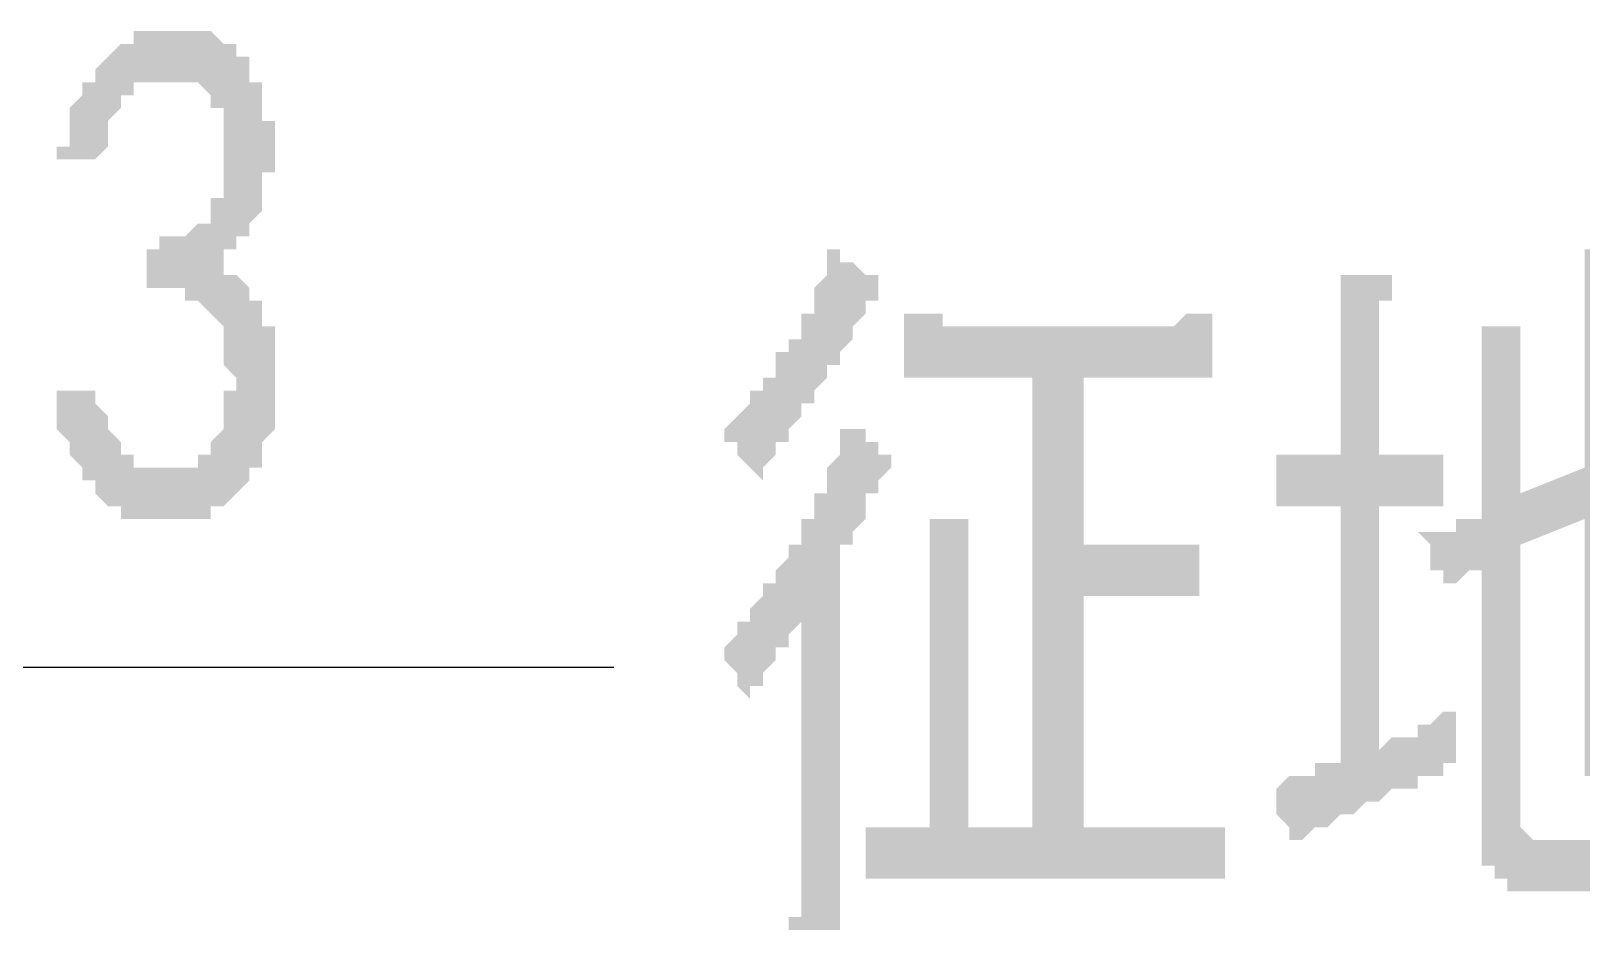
# Model space of a CAD drawing. Header units: millimetres. Extents: x 6156 to 7119, y 3162 to 3647.
# Drawn here: x 7025.6 to 7033.27, y 3594.08 to 3598.52 of the extents above; entities that cross this region are included whole.
import ezdxf

# ---------------------------------------------------------------- set-up
doc = ezdxf.new("R2010")
doc.units = ezdxf.units.MM
doc.layers.add('图层1', color=7, linetype='Continuous')

msp = doc.modelspace()

# ---------------------------------------------------------------- hatches: boundary and pattern name
at = {"layer": '图层1', "transparency": 33554559}
msp.add_hatch(color=256, dxfattribs=at).paths.add_polyline_path([(7025.7284, 3596.7432), (7025.9189, 3596.7432), (7025.9189, 3596.7432), (7025.9189, 3596.6797), (7025.9189, 3596.6797), (7025.9824, 3596.6162), (7025.9824, 3596.6162), (7025.9824, 3596.5527), (7025.9824, 3596.5527), (7026.0459, 3596.4893), (7026.0459, 3596.4893), (7026.0459, 3596.4893), (7026.0459, 3596.4258), (7026.1094, 3596.4258), (7026.1094, 3596.4258), (7026.1094, 3596.3623), (7026.1728, 3596.3623), (7026.1728, 3596.3623), (7026.1728, 3596.3623), (7026.2363, 3596.3623), (7026.2363, 3596.3623), (7026.2998, 3596.3623), (7026.2998, 3596.3623), (7026.2998, 3596.3623), (7026.3633, 3596.3623), (7026.3633, 3596.3623), (7026.3633, 3596.3623), (7026.4268, 3596.3623), (7026.4268, 3596.4258), (7026.4268, 3596.4258), (7026.4903, 3596.4258), (7026.4903, 3596.4893), (7026.4903, 3596.4893), (7026.4903, 3596.4893), (7026.5538, 3596.5527), (7026.5538, 3596.5527), (7026.5538, 3596.6162), (7026.5538, 3596.6162), (7026.5538, 3596.6797), (7026.5538, 3596.6797), (7026.5538, 3596.7432), (7026.6173, 3596.7432), (7026.6173, 3596.8067), (7026.6173, 3596.8067), (7026.5538, 3596.8702), (7026.5538, 3596.8702), (7026.5538, 3596.9337), (7026.5538, 3596.9337), (7026.5538, 3596.9972), (7026.5538, 3596.9972), (7026.5538, 3597.0607), (7026.5538, 3597.0607), (7026.4903, 3597.1242), (7026.4903, 3597.1242), (7026.4903, 3597.1242), (7026.4903, 3597.1242), (7026.4268, 3597.1877), (7026.4268, 3597.1877), (7026.4268, 3597.1877), (7026.3633, 3597.1877), (7026.3633, 3597.1877), (7026.3633, 3597.2512), (7026.2998, 3597.2512), (7026.2998, 3597.2512), (7026.2363, 3597.2512), (7026.2363, 3597.2512), (7026.1728, 3597.2512), (7026.1728, 3597.2512), (7026.1728, 3597.4417), (7026.1728, 3597.4417), (7026.2363, 3597.4417), (7026.2363, 3597.5052), (7026.2998, 3597.5052), (7026.2998, 3597.5052), (7026.2998, 3597.5052), (7026.3633, 3597.5052), (7026.3633, 3597.5052), (7026.4268, 3597.5687), (7026.4268, 3597.5687), (7026.4268, 3597.5687), (7026.4903, 3597.5687), (7026.4903, 3597.6322), (7026.4903, 3597.6322), (7026.4903, 3597.6322), (7026.4903, 3597.6957), (7026.5538, 3597.6957), (7026.5538, 3597.6957), (7026.5538, 3597.7592), (7026.5538, 3597.7592), (7026.5538, 3597.8227), (7026.5538, 3597.8862), (7026.5538, 3597.8862), (7026.5538, 3597.9497), (7026.5538, 3597.9497), (7026.5538, 3598.0132), (7026.5538, 3598.0132), (7026.5538, 3598.0767), (7026.5538, 3598.0767), (7026.5538, 3598.1401), (7026.4903, 3598.1401), (7026.4903, 3598.1401), (7026.4903, 3598.2036), (7026.4903, 3598.2036), (7026.4268, 3598.2671), (7026.4268, 3598.2671), (7026.4268, 3598.2671), (7026.3633, 3598.2671), (7026.3633, 3598.2671), (7026.2998, 3598.2671), (7026.2998, 3598.2671), (7026.2998, 3598.2671), (7026.2363, 3598.2671), (7026.2363, 3598.2671), (7026.1728, 3598.2671), (7026.1728, 3598.2671), (7026.1728, 3598.2671), (7026.1728, 3598.2671), (7026.1094, 3598.2671), (7026.1094, 3598.2036), (7026.1094, 3598.2036), (7026.0459, 3598.2036), (7026.0459, 3598.1401), (7026.0459, 3598.1401), (7026.0459, 3598.1401), (7025.9824, 3598.0767), (7025.9824, 3598.0767), (7025.9824, 3598.0132), (7025.9824, 3597.9497), (7025.9824, 3597.9497), (7025.9189, 3597.8862), (7025.9189, 3597.8862), (7025.7284, 3597.8862), (7025.7284, 3597.9497), (7025.7919, 3597.9497), (7025.7919, 3598.0132), (7025.7919, 3598.0767), (7025.7919, 3598.0767), (7025.7919, 3598.1401), (7025.7919, 3598.1401), (7025.8554, 3598.2036), (7025.8554, 3598.2036), (7025.8554, 3598.2036), (7025.8554, 3598.2671), (7025.9189, 3598.2671), (7025.9189, 3598.3306), (7025.9189, 3598.3306), (7025.9189, 3598.3306), (7025.9824, 3598.3941), (7025.9824, 3598.3941), (7025.9824, 3598.3941), (7026.0459, 3598.4576), (7026.0459, 3598.4576), (7026.0459, 3598.4576), (7026.1094, 3598.4576), (7026.1094, 3598.5211), (7026.1094, 3598.5211), (7026.1728, 3598.5211), (7026.1728, 3598.5211), (7026.2363, 3598.5211), (7026.2363, 3598.5211), (7026.2998, 3598.5211), (7026.2998, 3598.5211), (7026.2998, 3598.5211), (7026.3633, 3598.5211), (7026.3633, 3598.5211), (7026.4268, 3598.5211), (7026.4268, 3598.5211), (7026.4903, 3598.5211), (7026.4903, 3598.5211), (7026.4903, 3598.5211), (7026.5538, 3598.4576), (7026.5538, 3598.4576), (7026.5538, 3598.4576), (7026.6173, 3598.4576), (7026.6173, 3598.3941), (7026.6173, 3598.3941), (7026.6808, 3598.3941), (7026.6808, 3598.3306), (7026.6808, 3598.3306), (7026.6808, 3598.2671), (7026.7443, 3598.2671), (7026.7443, 3598.2036), (7026.7443, 3598.2036), (7026.7443, 3598.2036), (7026.7443, 3598.1401), (7026.7443, 3598.1401), (7026.7443, 3598.0767), (7026.8078, 3598.0767), (7026.8078, 3598.0132), (7026.8078, 3598.0132), (7026.8078, 3597.9497), (7026.8078, 3597.8862), (7026.8078, 3597.8862), (7026.8078, 3597.8227), (7026.7443, 3597.8227), (7026.7443, 3597.7592), (7026.7443, 3597.7592), (7026.7443, 3597.7592), (7026.7443, 3597.6957), (7026.7443, 3597.6957), (7026.7443, 3597.6322), (7026.7443, 3597.6322), (7026.6808, 3597.5687), (7026.6808, 3597.5687), (7026.6808, 3597.5687), (7026.6808, 3597.5052), (7026.6173, 3597.5052), (7026.6173, 3597.4417), (7026.6173, 3597.4417), (7026.5538, 3597.4417), (7026.5538, 3597.3782), (7026.5538, 3597.3782), (7026.5538, 3597.3782), (7026.5538, 3597.3147), (7026.6173, 3597.3147), (7026.6173, 3597.3147), (7026.6173, 3597.3147), (7026.6808, 3597.2512), (7026.6808, 3597.2512), (7026.6808, 3597.1877), (7026.7443, 3597.1877), (7026.7443, 3597.1877), (7026.7443, 3597.1242), (7026.7443, 3597.1242), (7026.7443, 3597.1242), (7026.7443, 3597.0607), (7026.8078, 3597.0607), (7026.8078, 3596.9972), (7026.8078, 3596.9972), (7026.8078, 3596.9337), (7026.8078, 3596.9337), (7026.8078, 3596.8702), (7026.8078, 3596.8067), (7026.8078, 3596.8067), (7026.8078, 3596.7432), (7026.8078, 3596.7432), (7026.8078, 3596.6797), (7026.8078, 3596.6797), (7026.8078, 3596.6162), (7026.8078, 3596.5527), (7026.8078, 3596.5527), (7026.7443, 3596.4893), (7026.7443, 3596.4893), (7026.7443, 3596.4258), (7026.7443, 3596.4258), (7026.7443, 3596.3623), (7026.6808, 3596.3623), (7026.6808, 3596.3623), (7026.6808, 3596.2988), (7026.6808, 3596.2988), (7026.6173, 3596.2353), (7026.6173, 3596.2353), (7026.6173, 3596.2353), (7026.6173, 3596.2353), (7026.5538, 3596.1718), (7026.5538, 3596.1718), (7026.5538, 3596.1718), (7026.4903, 3596.1718), (7026.4903, 3596.1083), (7026.4268, 3596.1083), (7026.4268, 3596.1083), (7026.4268, 3596.1083), (7026.3633, 3596.1083), (7026.3633, 3596.1083), (7026.2998, 3596.1083), (7026.2998, 3596.1083), (7026.2998, 3596.1083), (7026.2363, 3596.1083), (7026.2363, 3596.1083), (7026.1728, 3596.1083), (7026.1728, 3596.1083), (7026.1728, 3596.1083), (7026.1094, 3596.1083), (7026.1094, 3596.1083), (7026.0459, 3596.1083), (7026.0459, 3596.1083), (7026.0459, 3596.1718), (7025.9824, 3596.1718), (7025.9824, 3596.1718), (7025.9824, 3596.1718), (7025.9189, 3596.2353), (7025.9189, 3596.2353), (7025.9189, 3596.2353), (7025.9189, 3596.2988), (7025.8554, 3596.2988), (7025.8554, 3596.2988), (7025.8554, 3596.3623), (7025.8554, 3596.3623), (7025.7919, 3596.4258), (7025.7919, 3596.4258), (7025.7919, 3596.4258), (7025.7919, 3596.4893), (7025.7919, 3596.4893), (7025.7284, 3596.5527), (7025.7284, 3596.6162), (7025.7284, 3596.6162), (7025.7284, 3596.6797), (7025.7284, 3596.6797), (7025.7284, 3596.7432)])
h = msp.add_hatch(color=256, dxfattribs=at)
h.paths.add_polyline_path([(7031.0623, 3597.0607), (7031.0623, 3597.0607), (7031.1258, 3597.0607), (7031.1258, 3597.0607), (7031.1893, 3597.0607), (7031.1893, 3597.0607), (7031.1893, 3597.0607), (7031.2528, 3597.0607), (7031.2528, 3597.0607), (7031.3163, 3597.1242), (7031.3163, 3597.1242), (7031.3798, 3597.1242), (7031.3798, 3597.1242), (7031.3798, 3597.1242), (7031.4433, 3597.1242), (7031.4433, 3597.1242), (7031.4433, 3596.8067), (7031.3798, 3596.8067), (7031.3798, 3596.8067), (7031.3798, 3596.8067), (7031.3163, 3596.8067), (7031.3163, 3596.8067), (7031.2528, 3596.8067), (7031.2528, 3596.8067), (7031.2528, 3596.8067), (7031.1893, 3596.8067), (7031.1893, 3596.8067), (7031.1258, 3596.8067), (7031.1258, 3596.8067), (7031.0623, 3596.8067), (7031.0623, 3596.8067), (7031.0623, 3596.8067), (7030.8083, 3596.8067), (7030.8083, 3595.9813), (7030.9988, 3595.9813), (7031.0623, 3595.9813), (7031.0623, 3595.9813), (7031.1258, 3595.9813), (7031.1258, 3595.9813), (7031.1893, 3595.9813), (7031.1893, 3595.9813), (7031.1893, 3595.9813), (7031.2528, 3595.9813), (7031.2528, 3595.9813), (7031.3163, 3595.9813), (7031.3163, 3595.9813), (7031.3798, 3595.9813), (7031.3798, 3595.9813), (7031.3798, 3595.9813), (7031.3798, 3595.7273), (7031.3798, 3595.7273), (7031.3163, 3595.7273), (7031.3163, 3595.7273), (7031.3163, 3595.7273), (7031.2528, 3595.7273), (7031.2528, 3595.7273), (7031.1893, 3595.7273), (7031.1893, 3595.7273), (7031.1258, 3595.7273), (7031.1258, 3595.7273), (7031.1258, 3595.7273), (7031.0623, 3595.7273), (7031.0623, 3595.7273), (7030.9988, 3595.7273), (7030.8083, 3595.7273), (7030.8083, 3594.5844), (7031.0623, 3594.5844), (7031.0623, 3594.5844), (7031.1258, 3594.5844), (7031.1258, 3594.5844), (7031.1893, 3594.5844), (7031.1893, 3594.5844), (7031.1893, 3594.5844), (7031.2528, 3594.5844), (7031.2528, 3594.5844), (7031.3163, 3594.5844), (7031.3163, 3594.5844), (7031.3798, 3594.5844), (7031.3798, 3594.5844), (7031.3798, 3594.5844), (7031.4433, 3594.5844), (7031.4433, 3594.5844), (7031.5068, 3594.5844), (7031.5068, 3594.5844), (7031.5068, 3594.3304), (7031.4433, 3594.3304), (7031.4433, 3594.3304), (7031.3798, 3594.3304), (7031.3798, 3594.3304), (7031.3798, 3594.3304), (7031.3163, 3594.3304), (7031.3163, 3594.3304), (7031.2528, 3594.3304), (7031.2528, 3594.3304), (7031.1893, 3594.3304), (7031.1893, 3594.3304), (7031.1893, 3594.3304), (7031.1258, 3594.3304), (7031.1258, 3594.3304), (7031.0623, 3594.3304), (7031.0623, 3594.3304), (7031.0623, 3594.3304), (7030.1099, 3594.3304), (7030.1099, 3594.3304), (7030.0464, 3594.3304), (7030.0464, 3594.3304), (7029.9829, 3594.3304), (7029.9829, 3594.3304), (7029.9194, 3594.3304), (7029.9194, 3594.3304), (7029.9194, 3594.3304), (7029.8559, 3594.3304), (7029.8559, 3594.3304), (7029.7924, 3594.3304), (7029.7924, 3594.3304), (7029.7924, 3594.3304), (7029.7289, 3594.3304), (7029.7289, 3594.3304), (7029.7289, 3594.3304), (7029.7289, 3594.5844), (7029.7289, 3594.5844), (7029.7289, 3594.5844), (7029.7924, 3594.5844), (7029.7924, 3594.5844), (7029.8559, 3594.5844), (7029.8559, 3594.5844), (7029.8559, 3594.5844), (7029.9194, 3594.5844), (7029.9194, 3594.5844), (7029.9829, 3594.5844), (7029.9829, 3594.5844), (7030.0464, 3594.5844), (7030.0464, 3594.5844), (7030.0464, 3595.6638), (7030.0464, 3595.6638), (7030.0464, 3595.7273), (7030.0464, 3595.7273), (7030.0464, 3595.7908), (7030.0464, 3595.8543), (7030.0464, 3595.8543), (7030.0464, 3595.9178), (7030.0464, 3595.9178), (7030.0464, 3595.9813), (7030.0464, 3595.9813), (7030.0464, 3596.0448), (7030.0464, 3596.1083), (7030.0464, 3596.1083), (7030.2369, 3596.1083), (7030.2369, 3596.1083), (7030.2369, 3596.0448), (7030.2369, 3595.9813), (7030.2369, 3595.9813), (7030.2369, 3595.9178), (7030.2369, 3595.9178), (7030.2369, 3595.8543), (7030.2369, 3595.8543), (7030.2369, 3595.7908), (7030.2369, 3595.7273), (7030.2369, 3595.7273), (7030.2369, 3595.6638), (7030.2369, 3595.6638), (7030.2369, 3594.5844), (7030.5543, 3594.5844), (7030.5543, 3596.8067), (7030.3638, 3596.8067), (7030.3003, 3596.8067), (7030.3003, 3596.8067), (7030.2369, 3596.8067), (7030.2369, 3596.8067), (7030.2369, 3596.8067), (7030.1734, 3596.8067), (7030.1734, 3596.8067), (7030.1099, 3596.8067), (7030.1099, 3596.8067), (7030.0464, 3596.8067), (7030.0464, 3596.8067), (7030.0464, 3596.8067), (7029.9829, 3596.8067), (7029.9829, 3596.8067), (7029.9194, 3596.8067), (7029.9194, 3596.8067), (7029.9194, 3597.1242), (7029.9829, 3597.1242), (7029.9829, 3597.1242), (7029.9829, 3597.1242), (7030.0464, 3597.1242), (7030.0464, 3597.1242), (7030.1099, 3597.1242), (7030.1099, 3597.0607), (7030.1099, 3597.0607), (7030.1734, 3597.0607), (7030.1734, 3597.0607), (7030.2369, 3597.0607), (7030.2369, 3597.0607), (7030.3003, 3597.0607), (7030.3003, 3597.0607), (7030.3638, 3597.0607), (7030.3638, 3597.0607)], flags=0)
h.paths.add_polyline_path([(7029.8559, 3596.4257), (7029.8559, 3596.4257), (7029.8559, 3596.3622), (7029.8559, 3596.3622), (7029.8559, 3596.3622), (7029.7924, 3596.2987), (7029.7924, 3596.2987), (7029.7924, 3596.2352), (7029.7924, 3596.2352), (7029.7289, 3596.2352), (7029.7289, 3596.1718), (7029.7289, 3596.1718), (7029.7289, 3596.1083), (7029.6654, 3596.0448), (7029.6654, 3596.0448), (7029.6654, 3595.9813), (7029.6019, 3595.9813), (7029.6019, 3595.9178), (7029.6019, 3594.7113), (7029.6019, 3594.7113), (7029.6019, 3594.6478), (7029.6019, 3594.6478), (7029.6019, 3594.5844), (7029.6019, 3594.5844), (7029.6019, 3594.5209), (7029.6019, 3594.4574), (7029.6019, 3594.4574), (7029.6019, 3594.3939), (7029.6019, 3594.3939), (7029.6019, 3594.3304), (7029.6019, 3594.3304), (7029.6019, 3594.2669), (7029.6019, 3594.2034), (7029.6019, 3594.2034), (7029.6019, 3594.1399), (7029.6019, 3594.1399), (7029.6019, 3594.0764), (7029.3479, 3594.0764), (7029.3479, 3594.1399), (7029.4114, 3594.1399), (7029.4114, 3594.2034), (7029.4114, 3594.2034), (7029.4114, 3594.2669), (7029.4114, 3594.3304), (7029.4114, 3594.3304), (7029.4114, 3594.3939), (7029.4114, 3594.3939), (7029.4114, 3594.4574), (7029.4114, 3594.4574), (7029.4114, 3594.5209), (7029.4114, 3594.5844), (7029.4114, 3594.5844), (7029.4114, 3594.6478), (7029.4114, 3594.6478), (7029.4114, 3594.7113), (7029.4114, 3594.7113), (7029.4114, 3595.6003), (7029.3479, 3595.5368), (7029.3479, 3595.5368), (7029.3479, 3595.5368), (7029.3479, 3595.4733), (7029.2844, 3595.4733), (7029.2844, 3595.4098), (7029.2844, 3595.4098), (7029.2209, 3595.3463), (7029.2209, 3595.3463), (7029.2209, 3595.2828), (7029.2209, 3595.2828), (7029.1574, 3595.2828), (7029.1574, 3595.2193), (7029.1574, 3595.2193), (7029.1574, 3595.2193), (7029.1574, 3595.2193), (7029.0939, 3595.2828), (7029.0939, 3595.2828), (7029.0939, 3595.3463), (7029.0939, 3595.3463), (7029.0304, 3595.4098), (7029.0304, 3595.4098), (7029.0304, 3595.4098), (7029.0304, 3595.4733), (7029.0304, 3595.4733), (7029.0304, 3595.4733), (7029.0939, 3595.5368), (7029.0939, 3595.5368), (7029.0939, 3595.5368), (7029.0939, 3595.6003), (7029.1574, 3595.6003), (7029.1574, 3595.6638), (7029.1574, 3595.6638), (7029.2209, 3595.7273), (7029.2209, 3595.7273), (7029.2209, 3595.7273), (7029.2209, 3595.7908), (7029.2844, 3595.7908), (7029.2844, 3595.8543), (7029.2844, 3595.8543), (7029.3479, 3595.9178), (7029.3479, 3595.9178), (7029.3479, 3595.9178), (7029.3479, 3595.9813), (7029.4114, 3595.9813), (7029.4114, 3596.0448), (7029.4114, 3596.0448), (7029.4114, 3596.1083), (7029.4114, 3596.1083), (7029.4749, 3596.1083), (7029.4749, 3596.1718), (7029.4749, 3596.1718), (7029.4749, 3596.2352), (7029.5384, 3596.2352), (7029.5384, 3596.2987), (7029.5384, 3596.2987), (7029.5384, 3596.3622), (7029.5384, 3596.3622), (7029.6019, 3596.4257), (7029.6019, 3596.4257), (7029.6019, 3596.4892), (7029.6019, 3596.4892), (7029.6019, 3596.5527), (7029.6654, 3596.5527), (7029.6654, 3596.6162), (7029.6654, 3596.5527), (7029.6654, 3596.5527), (7029.7289, 3596.5527), (7029.7289, 3596.5527), (7029.7289, 3596.4892), (7029.7924, 3596.4892), (7029.7924, 3596.4892), (7029.7924, 3596.4257), (7029.8559, 3596.4257), (7029.8559, 3596.4257)], flags=0)
h.paths.add_polyline_path([(7029.0304, 3596.5527), (7029.0304, 3596.5527), (7029.0304, 3596.5527), (7029.0939, 3596.6162), (7029.0939, 3596.6162), (7029.0939, 3596.6162), (7029.1574, 3596.6797), (7029.1574, 3596.6797), (7029.1574, 3596.7432), (7029.2209, 3596.7432), (7029.2209, 3596.7432), (7029.2209, 3596.8067), (7029.2844, 3596.8067), (7029.2844, 3596.8702), (7029.2844, 3596.8702), (7029.2844, 3596.9337), (7029.3479, 3596.9337), (7029.3479, 3596.9337), (7029.3479, 3596.9972), (7029.4114, 3596.9972), (7029.4114, 3597.0607), (7029.4114, 3597.0607), (7029.4114, 3597.1242), (7029.4749, 3597.1242), (7029.4749, 3597.1877), (7029.4749, 3597.1877), (7029.4749, 3597.2512), (7029.4749, 3597.2512), (7029.5384, 3597.3147), (7029.5384, 3597.3147), (7029.5384, 3597.3782), (7029.5384, 3597.3782), (7029.5384, 3597.4417), (7029.5384, 3597.4417), (7029.6019, 3597.4417), (7029.6019, 3597.3782), (7029.6654, 3597.3782), (7029.6654, 3597.3782), (7029.6654, 3597.3782), (7029.7289, 3597.3147), (7029.7289, 3597.3147), (7029.7289, 3597.3147), (7029.7924, 3597.3147), (7029.7924, 3597.2512), (7029.7924, 3597.2512), (7029.7924, 3597.2512), (7029.7924, 3597.2512), (7029.7924, 3597.1877), (7029.7289, 3597.1877), (7029.7289, 3597.1877), (7029.7289, 3597.1242), (7029.7289, 3597.1242), (7029.6654, 3597.0607), (7029.6654, 3597.0607), (7029.6654, 3596.9972), (7029.6654, 3596.9972), (7029.6019, 3596.9337), (7029.6019, 3596.9337), (7029.6019, 3596.8702), (7029.5384, 3596.8702), (7029.5384, 3596.8702), (7029.5384, 3596.8067), (7029.5384, 3596.8067), (7029.4749, 3596.7432), (7029.4749, 3596.7432), (7029.4749, 3596.6797), (7029.4114, 3596.6797), (7029.4114, 3596.6162), (7029.4114, 3596.6162), (7029.4114, 3596.6162), (7029.3479, 3596.5527), (7029.3479, 3596.5527), (7029.3479, 3596.4892), (7029.2844, 3596.4892), (7029.2844, 3596.4257), (7029.2844, 3596.4257), (7029.2844, 3596.4257), (7029.2209, 3596.3622), (7029.2209, 3596.3622), (7029.2209, 3596.3622), (7029.2209, 3596.2987), (7029.1574, 3596.3622), (7029.1574, 3596.3622), (7029.1574, 3596.3622), (7029.0939, 3596.4257), (7029.0939, 3596.4257), (7029.0939, 3596.4892), (7029.0939, 3596.4892), (7029.0304, 3596.4892), (7029.0304, 3596.5527), (7029.0304, 3596.5527)], flags=0)
h = msp.add_hatch(color=256, dxfattribs=at)
h.paths.add_polyline_path([(7032.5862, 3595.7272), (7032.5862, 3595.7907), (7032.5862, 3595.8542), (7032.5227, 3595.8542), (7032.5227, 3595.9177), (7032.5227, 3595.9177), (7032.5227, 3595.9812), (7032.5227, 3595.9812), (7032.4592, 3596.0447), (7032.4592, 3596.0447), (7032.5227, 3596.0447), (7032.5227, 3596.0447), (7032.5227, 3596.0447), (7032.5862, 3596.0447), (7032.5862, 3596.0447), (7032.6497, 3596.0447), (7032.6497, 3596.1082), (7032.7132, 3596.1082), (7032.7132, 3596.1082), (7032.7132, 3596.1082), (7032.7767, 3596.1082), (7032.7767, 3596.1082), (7032.7767, 3596.4257), (7032.7767, 3596.4892), (7032.7767, 3596.4892), (7032.7767, 3596.5527), (7032.7767, 3596.6162), (7032.7767, 3596.6162), (7032.7767, 3596.6797), (7032.7767, 3596.6797), (7032.7767, 3596.7432), (7032.7767, 3596.7432), (7032.7767, 3596.8066), (7032.7767, 3596.8066), (7032.7767, 3596.8701), (7032.7767, 3596.9336), (7032.7767, 3596.9336), (7032.7767, 3596.9971), (7032.7767, 3597.0606), (7032.7767, 3597.0606), (7032.9672, 3597.0606), (7032.9672, 3596.9971), (7032.9672, 3596.9336), (7032.9672, 3596.9336), (7032.9672, 3596.8701), (7032.9672, 3596.8701), (7032.9672, 3596.8066), (7032.9672, 3596.7432), (7032.9672, 3596.7432), (7032.9672, 3596.6797), (7032.9672, 3596.6797), (7032.9672, 3596.6162), (7032.9672, 3596.6162), (7032.9672, 3596.5527), (7032.9672, 3596.5527), (7032.9672, 3596.4892), (7032.9672, 3596.4892), (7032.9672, 3596.2352), (7033.2847, 3596.3622), (7033.2847, 3596.9336), (7033.2847, 3596.9971), (7033.2847, 3596.9971), (7033.2847, 3597.0606), (7033.2847, 3597.0606), (7033.2847, 3597.1241), (7033.2847, 3597.1241), (7033.2847, 3597.1876), (7033.2847, 3597.2511), (7033.2847, 3597.2511), (7033.2847, 3597.3146), (7033.2847, 3597.3146), (7033.2847, 3597.3781), (7033.2847, 3597.3781), (7033.2847, 3597.4416), (7033.4751, 3597.4416), (7033.4751, 3597.3781), (7033.4751, 3597.3781), (7033.4751, 3597.3146), (7033.4751, 3597.3146), (7033.4751, 3597.2511), (7033.4751, 3597.2511), (7033.4751, 3597.1876), (7033.4751, 3597.1876), (7033.4751, 3597.1241), (7033.4751, 3597.0606), (7033.4751, 3597.0606), (7033.4751, 3596.9971), (7033.4751, 3596.9336), (7033.4751, 3596.9336), (7033.4751, 3596.4257), (7033.4751, 3596.4892), (7033.5386, 3596.4892), (7033.5386, 3596.4892), (7033.5386, 3596.4892), (7033.5386, 3596.4892), (7033.6021, 3596.4892), (7033.6021, 3596.4892), (7033.6021, 3596.4892), (7033.6656, 3596.5527), (7033.6656, 3596.5527), (7033.7291, 3596.5527), (7033.7291, 3596.5527), (7033.7291, 3596.5527), (7033.7926, 3596.5527), (7033.7926, 3596.6162), (7033.8561, 3596.6162), (7033.8561, 3596.6162), (7033.9196, 3596.6162), (7033.9196, 3596.6797), (7033.9831, 3596.6797), (7033.9831, 3596.6797), (7034.0466, 3596.6797), (7034.0466, 3596.6797), (7034.0466, 3596.6162), (7034.0466, 3596.6162), (7034.0466, 3596.5527), (7034.0466, 3596.5527), (7034.0466, 3596.4892), (7034.0466, 3596.4892), (7033.9831, 3596.4257), (7033.9831, 3596.4257), (7033.9831, 3596.3622), (7033.9831, 3596.2987), (7033.9831, 3596.2987), (7033.9831, 3596.2352), (7033.9831, 3596.1717), (7033.9831, 3595.6637), (7033.9831, 3595.6002), (7033.9831, 3595.5367), (7033.9831, 3595.5367), (7033.9831, 3595.4732), (7033.9831, 3595.4097), (7033.9831, 3595.4097), (7033.9831, 3595.3462), (7033.9831, 3595.3462), (7033.9831, 3595.2827), (7033.9831, 3595.2827), (7033.9831, 3595.2827), (7033.9196, 3595.2192), (7033.9196, 3595.2192), (7033.9196, 3595.2192), (7033.9196, 3595.2192), (7033.9196, 3595.1558), (7033.8561, 3595.1558), (7033.8561, 3595.1558), (7033.8561, 3595.1558), (7033.7926, 3595.0923), (7033.7926, 3595.0923), (7033.7291, 3595.0923), (7033.7291, 3595.0923), (7033.7291, 3595.0923), (7033.6656, 3595.0288), (7033.6656, 3595.0288), (7033.6021, 3595.0288), (7033.6021, 3595.0923), (7033.6021, 3595.0923), (7033.6021, 3595.1558), (7033.6021, 3595.1558), (7033.6021, 3595.2192), (7033.6021, 3595.2192), (7033.5386, 3595.2827), (7033.5386, 3595.2827), (7033.5386, 3595.3462), (7033.6021, 3595.3462), (7033.6021, 3595.3462), (7033.6656, 3595.3462), (7033.6656, 3595.3462), (7033.7291, 3595.3462), (7033.7291, 3595.4097), (7033.7291, 3595.4097), (7033.7926, 3595.4097), (7033.7926, 3595.4097), (7033.7926, 3595.4097), (7033.7926, 3595.4097), (7033.7926, 3595.4732), (7033.7926, 3595.4732), (7033.7926, 3595.4732), (7033.7926, 3595.5367), (7033.7926, 3595.5367), (7033.7926, 3595.6002), (7033.7926, 3595.6637), (7033.7926, 3595.7272), (7033.7926, 3595.7272), (7033.7926, 3596.2987), (7033.7926, 3596.2987), (7033.7291, 3596.2987), (7033.7291, 3596.2987), (7033.7291, 3596.2987), (7033.6656, 3596.2987), (7033.6656, 3596.2352), (7033.6021, 3596.2352), (7033.6021, 3596.2352), (7033.6021, 3596.2352), (7033.5386, 3596.2352), (7033.5386, 3596.2352), (7033.4751, 3596.1717), (7033.4751, 3596.1717), (7033.4751, 3596.1717), (7033.4751, 3595.2192), (7033.4751, 3595.2192), (7033.4751, 3595.1558), (7033.4751, 3595.0923), (7033.4751, 3595.0923), (7033.4751, 3595.0288), (7033.4751, 3595.0288), (7033.4751, 3594.9653), (7033.4751, 3594.9653), (7033.4751, 3594.9018), (7033.4751, 3594.9018), (7033.4751, 3594.8383), (7033.4751, 3594.8383), (7033.2847, 3594.8383), (7033.2847, 3594.8383), (7033.2847, 3594.9018), (7033.2847, 3594.9653), (7033.2847, 3594.9653), (7033.2847, 3595.0288), (7033.2847, 3595.0923), (7033.2847, 3595.0923), (7033.2847, 3595.1558), (7033.2847, 3595.1558), (7033.2847, 3595.2192), (7033.2847, 3595.2192), (7033.2847, 3595.2192), (7033.2847, 3596.1082), (7032.9672, 3595.9812), (7032.9672, 3594.7748), (7032.9672, 3594.7113), (7032.9672, 3594.7113), (7032.9672, 3594.6478), (7032.9672, 3594.6478), (7032.9672, 3594.5843), (7032.9672, 3594.5843), (7033.0307, 3594.5208), (7033.0307, 3594.5208), (7033.0307, 3594.5208), (7033.0307, 3594.5208), (7033.0942, 3594.5208), (7033.0942, 3594.5208), (7033.0942, 3594.5208), (7033.7926, 3594.5208), (7033.7926, 3594.5208), (7033.8561, 3594.5208), (7033.8561, 3594.5208), (7033.8561, 3594.5208), (7033.9196, 3594.5843), (7033.9196, 3594.5843), (7033.9196, 3594.5843), (7033.9196, 3594.6478), (7033.9196, 3594.6478), (7033.9196, 3594.6478), (7033.9196, 3594.7113), (7033.9831, 3594.7113), (7033.9831, 3594.7748), (7033.9831, 3594.8383), (7033.9831, 3594.8383), (7033.9831, 3594.9018), (7033.9831, 3594.9018), (7034.0466, 3594.9018), (7034.0466, 3594.8383), (7034.0466, 3594.8383), (7034.1101, 3594.8383), (7034.1101, 3594.8383), (7034.1736, 3594.7748), (7034.1736, 3594.7748), (7034.1736, 3594.7748), (7034.2371, 3594.7748), (7034.1736, 3594.7113), (7034.1736, 3594.7113), (7034.1736, 3594.6478), (7034.1736, 3594.5843), (7034.1736, 3594.5843), (7034.1736, 3594.5208), (7034.1101, 3594.5208), (7034.1101, 3594.4573), (7034.1101, 3594.4573), (7034.1101, 3594.4573), (7034.1101, 3594.3938), (7034.1101, 3594.3938), (7034.0466, 3594.3938), (7034.0466, 3594.3303), (7034.0466, 3594.3303), (7034.0466, 3594.3303), (7033.9831, 3594.3303), (7033.9831, 3594.2668), (7033.9831, 3594.2668), (7033.9196, 3594.2668), (7033.9196, 3594.2668), (7033.8561, 3594.2668), (7033.8561, 3594.2668), (7033.0307, 3594.2668), (7032.9672, 3594.2668), (7032.9672, 3594.2668), (7032.9672, 3594.2668), (7032.9037, 3594.2668), (7032.9037, 3594.2668), (7032.9037, 3594.3303), (7032.8402, 3594.3303), (7032.8402, 3594.3303), (7032.8402, 3594.3938), (7032.8402, 3594.3938), (7032.7767, 3594.3938), (7032.7767, 3594.4573), (7032.7767, 3594.4573), (7032.7767, 3594.5208), (7032.7767, 3594.5208), (7032.7767, 3594.5843), (7032.7767, 3594.6478), (7032.7767, 3594.6478), (7032.7767, 3595.8542), (7032.7132, 3595.8542), (7032.7132, 3595.8542), (7032.6497, 3595.7907), (7032.6497, 3595.7907), (7032.6497, 3595.7907), (7032.5862, 3595.7907), (7032.5862, 3595.7907), (7032.5862, 3595.7272)], flags=0)
h.paths.add_polyline_path([(7032.2687, 3594.9653), (7032.3322, 3595.0288), (7032.3322, 3595.0288), (7032.3957, 3595.0288), (7032.3957, 3595.0288), (7032.3957, 3595.0288), (7032.4592, 3595.0288), (7032.4592, 3595.0923), (7032.4592, 3595.0923), (7032.5227, 3595.0923), (7032.5227, 3595.0923), (7032.5862, 3595.1558), (7032.5862, 3595.1558), (7032.6497, 3595.1558), (7032.6497, 3595.1558), (7032.6497, 3595.1558), (7032.6497, 3595.0923), (7032.6497, 3595.0288), (7032.6497, 3595.0288), (7032.6497, 3594.9653), (7032.6497, 3594.9653), (7032.6497, 3594.9018), (7032.6497, 3594.9018), (7032.5862, 3594.9018), (7032.5862, 3594.8383), (7032.5227, 3594.8383), (7032.5227, 3594.8383), (7032.5227, 3594.8383), (7032.4592, 3594.8383), (7032.4592, 3594.7748), (7032.4592, 3594.7748), (7032.3957, 3594.7748), (7032.3957, 3594.7748), (7032.3322, 3594.7748), (7032.3322, 3594.7748), (7032.2687, 3594.7113), (7032.2687, 3594.7113), (7032.2687, 3594.7113), (7032.2052, 3594.7113), (7032.2052, 3594.7113), (7032.1417, 3594.6478), (7032.1417, 3594.6478), (7032.0782, 3594.6478), (7032.0782, 3594.6478), (7032.0782, 3594.6478), (7032.0147, 3594.5843), (7032.0147, 3594.5843), (7031.9512, 3594.5843), (7031.9512, 3594.5843), (7031.9512, 3594.5843), (7031.8877, 3594.5208), (7031.8877, 3594.5208), (7031.8877, 3594.5208), (7031.8243, 3594.5208), (7031.8243, 3594.4573), (7031.8243, 3594.5208), (7031.8243, 3594.5208), (7031.8243, 3594.5843), (7031.8243, 3594.5843), (7031.7608, 3594.6478), (7031.7608, 3594.7113), (7031.7608, 3594.7113), (7031.7608, 3594.7748), (7031.7608, 3594.7748), (7031.6973, 3594.7748), (7031.7608, 3594.7748), (7031.7608, 3594.7748), (7031.8243, 3594.8383), (7031.8243, 3594.8383), (7031.8243, 3594.8383), (7031.8877, 3594.8383), (7031.8877, 3594.8383), (7031.9512, 3594.8383), (7031.9512, 3594.8383), (7031.9512, 3594.9018), (7032.0147, 3594.9018), (7032.0147, 3594.9018), (7032.0782, 3594.9018), (7032.0782, 3594.9018), (7032.0782, 3596.1717), (7032.0782, 3596.1717), (7032.0147, 3596.1717), (7032.0147, 3596.1717), (7031.9512, 3596.1717), (7031.9512, 3596.1717), (7031.8877, 3596.1717), (7031.8877, 3596.1717), (7031.8243, 3596.1717), (7031.8243, 3596.1717), (7031.8243, 3596.1717), (7031.7608, 3596.1717), (7031.7608, 3596.1717), (7031.7608, 3596.1717), (7031.7608, 3596.4257), (7031.7608, 3596.4257), (7031.8243, 3596.4257), (7031.8243, 3596.4257), (7031.8243, 3596.4257), (7031.8877, 3596.4257), (7031.8877, 3596.4257), (7031.9512, 3596.4257), (7031.9512, 3596.4257), (7032.0147, 3596.4257), (7032.0147, 3596.4257), (7032.0782, 3596.4257), (7032.0782, 3596.4257), (7032.0782, 3596.4257), (7032.0782, 3596.8701), (7032.0782, 3596.8701), (7032.0782, 3596.9336), (7032.0782, 3596.9336), (7032.0782, 3596.9971), (7032.0782, 3596.9971), (7032.0782, 3597.0606), (7032.0782, 3597.1241), (7032.0782, 3597.1241), (7032.0782, 3597.1876), (7032.0782, 3597.1876), (7032.0782, 3597.2511), (7032.0782, 3597.2511), (7032.0782, 3597.3146), (7032.0782, 3597.3146), (7032.3322, 3597.3146), (7032.3322, 3597.3146), (7032.3322, 3597.2511), (7032.3322, 3597.2511), (7032.3322, 3597.1876), (7032.2687, 3597.1876), (7032.2687, 3597.1241), (7032.2687, 3597.1241), (7032.2687, 3597.0606), (7032.2687, 3596.9971), (7032.2687, 3596.9971), (7032.2687, 3596.9336), (7032.2687, 3596.9336), (7032.2687, 3596.8701), (7032.2687, 3596.8701), (7032.2687, 3596.4257), (7032.3322, 3596.4257), (7032.3322, 3596.4257), (7032.3957, 3596.4257), (7032.3957, 3596.4257), (7032.4592, 3596.4257), (7032.4592, 3596.4257), (7032.5227, 3596.4257), (7032.5227, 3596.4257), (7032.5227, 3596.4257), (7032.5862, 3596.4257), (7032.5862, 3596.4257), (7032.5862, 3596.4257), (7032.5862, 3596.1717), (7032.5862, 3596.1717), (7032.5862, 3596.1717), (7032.5227, 3596.1717), (7032.5227, 3596.1717), (7032.4592, 3596.1717), (7032.4592, 3596.1717), (7032.4592, 3596.1717), (7032.3957, 3596.1717), (7032.3957, 3596.1717), (7032.3322, 3596.1717), (7032.3322, 3596.1717), (7032.2687, 3596.1717)], flags=0)

# ---------------------------------------------------------------- linework, layer by layer
at = {"layer": '图层1', "lineweight": -3}
msp.add_line((7008.0379, 3595.3766), (7028.4836, 3595.3766), dxfattribs=at)

doc.saveas('drawing.dxf')
